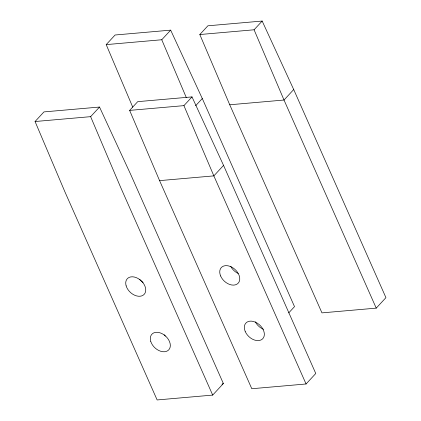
<?xml version="1.0" encoding="UTF-8"?>
<svg xmlns="http://www.w3.org/2000/svg" width="421" height="421" viewBox="0 0 421 421"><rect width="100%" height="100%" fill="white"/><g stroke="black" fill="none" stroke-linecap="round" stroke-linejoin="round"><path stroke-width="0.63" d="M35.064 121.522L43.958 111.902L99.524 107.045L131.157 175.446L223.372 383.547L212.694 395.087L157.128 399.95L64.913 191.85L35.064 121.522L90.631 116.659L99.524 107.045M132.731 107.129L106.203 44.615L115.096 35.001L170.663 30.138L202.29 98.54L294.511 306.641L288.727 312.892M106.203 44.615L161.764 39.753L170.663 30.138M129.647 110.391L137.73 101.65L192.008 96.904L223.556 165.395L315.771 373.495L306.067 383.984L251.795 388.73L159.58 180.63L129.647 110.391L183.924 105.639L192.008 96.904M199.812 34.538L207.895 25.797L262.167 21.05L293.716 89.541L385.936 297.642L376.232 308.13L321.96 312.877L229.74 104.776L199.812 34.538L254.084 29.786L262.167 21.05M195.618 105.755L202.29 98.54M223.556 165.395L213.852 175.883L159.58 180.63M293.716 89.541L284.017 100.03L229.74 104.776M222.014 384.373L222.725 383.605L223.372 383.547M376.232 308.13L284.017 100.03L254.084 29.786M306.067 383.984L213.852 175.883L183.924 105.639M212.694 395.087L120.48 186.987L90.631 116.659M161.764 39.753L186.256 97.461M263.488 329.28A11.504 7.931 42.8 0 1 255.326 321.855M238.181 273.482A11.504 7.931 42.8 0 1 230.734 266.361M143.056 282.417A11.504 7.931 42.8 0 1 139.583 279.302M165.364 336.069A11.504 7.931 42.8 0 1 164.174 334.795M245.196 331.427A11.504 7.931 42.8 0 0 262.451 339.01A11.504 7.931 42.8 0 0 255.373 322.16A11.504 7.931 42.8 0 0 245.196 331.427M220.604 275.934A11.504 7.931 42.8 0 0 237.86 283.517A11.504 7.931 42.8 0 0 230.782 266.667A11.504 7.931 42.8 0 0 220.604 275.934M126.153 285.896A11.504 7.931 42.8 0 0 143.061 295.274A11.504 7.931 42.8 0 0 137.977 278.434A11.504 7.931 42.8 0 0 126.153 285.896M150.744 341.389A11.504 7.931 42.8 0 0 167.653 350.767A11.504 7.931 42.8 0 0 162.569 333.927A11.504 7.931 42.8 0 0 150.744 341.389"/></g></svg>
